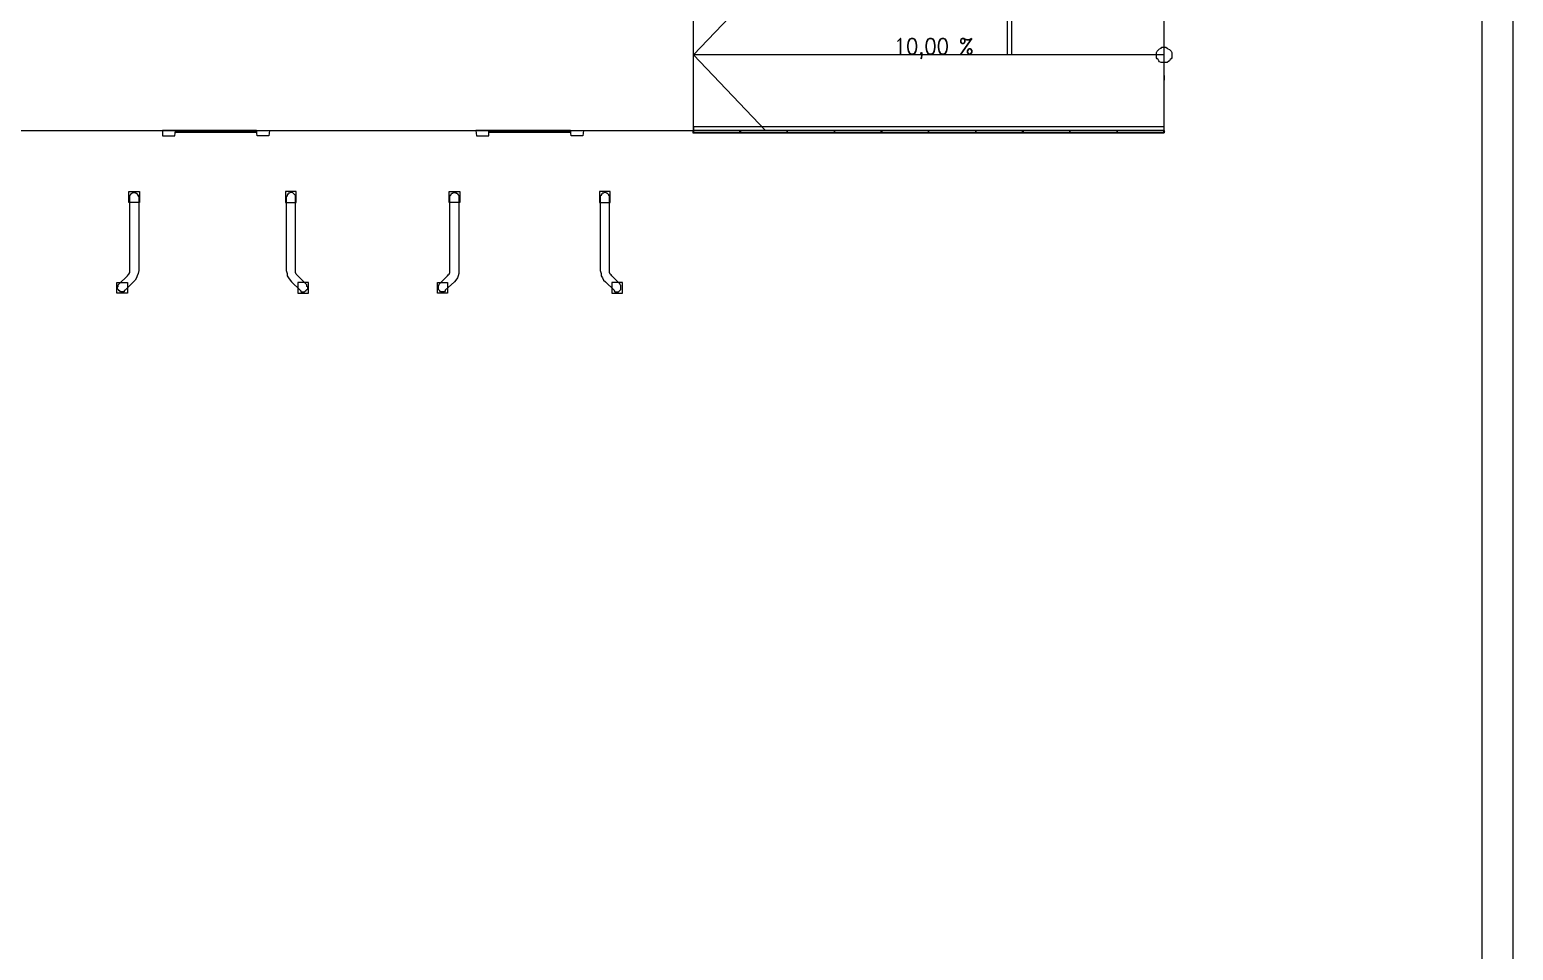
# Model space of a CAD drawing. Header units: millimetres. Extents: x 0 to 420, y 0 to 297.
# Drawn here: x 337.9 to 420.1, y 51 to 102 of the extents above; entities that cross this region are included whole.
import ezdxf

# ---------------------------------------------------------------- set-up
doc = ezdxf.new("R2010")
doc.units = ezdxf.units.MM
doc.styles.get("Standard").update_dxf_attribs({"font": 'STANDARD'})

msp = doc.modelspace()

# ---------------------------------------------------------------- hatches: boundary and pattern name
h = msp.add_hatch(color=252)
h.paths.add_polyline_path([(350.435333, 96.435333), (345.948, 96.435333), (350.435333, 96.350667)], flags=0)
h.paths.add_polyline_path([(345.948, 96.435333), (350.435333, 96.350667), (345.948, 96.350667)], flags=0)
h = msp.add_hatch(color=252)
h.paths.add_polyline_path([(367.834333, 96.435333), (363.304667, 96.435333), (367.834333, 96.350667)], flags=0)
h.paths.add_polyline_path([(363.304667, 96.435333), (367.834333, 96.350667), (363.304667, 96.350667)], flags=0)

# ---------------------------------------------------------------- linework, layer by layer
at = {"color": 7, "lineweight": 0}
for points in [[(0.211668, 0), (420.073667, 0), (420.073667, 296.925999), (0.211668, 296.925999)], [(7.239002, 1.735667), (418.338, 1.735667), (418.338, 295.190332), (7.239002, 295.190332)], [(113.03, 96.435333), (374.65, 96.435333), (374.65, 105.029), (113.03, 105.029)], [(400.304, 100.626333), (400.304, 100.711), (400.304, 100.753333), (400.346333, 100.838), (400.388667, 100.880333), (400.431, 100.922667), (400.473333, 100.965), (400.558, 101.007333), (400.600333, 101.049667), (400.685, 101.049667), (400.769667, 101.049667), (400.812, 101.049667), (400.896667, 101.007333), (400.939, 100.965), (401.023667, 100.922667), (401.066, 100.880333), (401.108333, 100.838), (401.150667, 100.753333), (401.150667, 100.711), (401.150667, 100.626333), (401.150667, 100.541667), (401.150667, 100.457), (401.108333, 100.414667), (401.066, 100.372333), (401.023667, 100.287667), (400.939, 100.245333), (400.896667, 100.203), (400.812, 100.203), (400.769667, 100.203), (400.685, 100.203), (400.600333, 100.203), (400.558, 100.203), (400.473333, 100.245333), (400.431, 100.287667), (400.388667, 100.372333), (400.346333, 100.414667), (400.304, 100.457), (400.304, 100.541667)], [(345.228333, 96.435333), (345.228333, 96.139), (345.270667, 96.139), (345.863333, 96.139), (345.905667, 96.139), (345.948, 96.435333)], [(350.435333, 96.350667), (345.948, 96.350667), (345.948, 96.435333), (350.435333, 96.435333)], [(346.371333, 96.350667), (345.948, 96.350667), (346.371333, 96.350667), (347.218, 96.350667)], [(345.948, 96.350667), (346.075, 96.350667), (345.948, 96.350667), (346.667667, 96.350667)], [(346.964, 96.350667), (346.371333, 96.350667), (346.964, 96.350667), (347.810667, 96.350667)], [(347.514333, 96.350667), (346.964, 96.350667), (347.514333, 96.350667), (348.403333, 96.350667)], [(348.107, 96.350667), (347.514333, 96.350667), (348.107, 96.350667), (348.996, 96.350667)], [(348.699667, 96.350667), (348.107, 96.350667), (348.699667, 96.350667), (349.546333, 96.350667)], [(349.25, 96.350667), (348.699667, 96.350667), (349.25, 96.350667), (350.139, 96.350667), (349.25, 96.350667), (348.699667, 96.350667), (349.25, 96.350667), (350.139, 96.350667)], [(349.842667, 96.350667), (349.25, 96.350667), (349.842667, 96.350667), (350.435333, 96.350667)], [(350.435333, 96.350667), (349.842667, 96.350667)], [(351.155, 96.435333), (351.112667, 96.139), (351.070333, 96.139), (350.477667, 96.139), (350.435333, 96.435333)], [(362.585, 96.435333), (362.627333, 96.139), (362.669667, 96.139), (363.262333, 96.139), (363.304667, 96.139), (363.304667, 96.435333)], [(367.834333, 96.350667), (363.304667, 96.350667), (363.304667, 96.435333), (367.834333, 96.435333)], [(363.770333, 96.350667), (363.304667, 96.350667), (363.770333, 96.350667), (364.617, 96.350667)], [(363.304667, 96.350667), (363.474, 96.350667), (363.304667, 96.350667), (364.066667, 96.350667)], [(364.320667, 96.350667), (363.770333, 96.350667), (364.320667, 96.350667), (365.209667, 96.350667)], [(364.913333, 96.350667), (364.320667, 96.350667), (364.913333, 96.350667), (365.802333, 96.350667)], [(365.506, 96.350667), (364.913333, 96.350667), (365.506, 96.350667), (366.352667, 96.350667)], [(366.098667, 96.350667), (365.506, 96.350667), (366.098667, 96.350667), (366.945333, 96.350667)], [(366.649, 96.350667), (366.098667, 96.350667), (366.649, 96.350667), (367.538, 96.350667), (366.649, 96.350667), (366.098667, 96.350667), (366.649, 96.350667), (367.538, 96.350667)], [(367.241667, 96.350667), (366.649, 96.350667), (367.241667, 96.350667), (367.834333, 96.350667)], [(367.834333, 96.350667), (367.241667, 96.350667)], [(368.554, 96.435333), (368.511667, 96.139), (368.469333, 96.139), (367.876667, 96.139), (367.834333, 96.435333)], [(374.65, 96.308333), (374.65, 96.350667), (374.65, 96.393), (374.65, 96.435333), (374.607667, 96.435333), (374.607667, 96.393), (374.607667, 96.350667), (374.607667, 96.308333)], [(374.65, 96.52), (374.65, 96.435333), (400.727333, 96.435333), (400.727333, 96.647), (374.65, 96.647)], [(374.65, 96.435333), (400.727333, 96.435333), (400.727333, 96.308333), (374.65, 96.308333), (374.65, 96.435333), (400.727333, 96.435333), (400.727333, 96.308333), (374.65, 96.308333), (374.65, 96.435333), (400.727333, 96.435333), (400.727333, 96.308333), (374.65, 96.308333), (374.65, 96.435333), (400.727333, 96.435333), (400.727333, 96.308333), (374.65, 96.308333), (374.65, 96.435333), (374.65, 96.308333), (400.727333, 96.308333), (400.727333, 96.435333)], [(377.19, 96.435333), (377.19, 96.308333), (377.274667, 96.308333), (377.274667, 96.435333)], [(379.814667, 96.435333), (379.814667, 96.308333), (379.857, 96.308333), (379.857, 96.435333)], [(382.439333, 96.435333), (382.439333, 96.308333), (382.481667, 96.308333), (382.481667, 96.435333)], [(385.021667, 96.435333), (385.021667, 96.308333), (385.106333, 96.308333), (385.106333, 96.435333)], [(387.646333, 96.435333), (387.646333, 96.308333), (387.688667, 96.308333), (387.688667, 96.435333)], [(390.271, 96.435333), (390.271, 96.308333), (390.313333, 96.308333), (390.313333, 96.435333)], [(392.853333, 96.435333), (392.853333, 96.308333), (392.938, 96.308333), (392.938, 96.435333)], [(395.478, 96.435333), (395.478, 96.308333), (395.520333, 96.308333), (395.520333, 96.435333)], [(398.102667, 96.435333), (398.102667, 96.308333), (398.145, 96.308333), (398.145, 96.435333)], [(400.727333, 96.308333), (400.727333, 96.350667), (400.769667, 96.350667), (400.727333, 96.393), (400.727333, 96.435333), (400.727333, 96.393), (400.685, 96.393), (400.685, 96.350667), (400.685, 96.308333)], [(343.916, 92.752333), (343.916, 88.688333), (343.873667, 88.519), (343.831333, 88.392), (343.789, 88.265), (343.704333, 88.138), (343.619667, 88.053333), (343.154, 87.587667), (343.111667, 87.545333), (343.111667, 87.503), (343.069333, 87.503), (343.027, 87.503), (342.984667, 87.503), (342.942333, 87.503), (342.9, 87.503), (342.857667, 87.545333), (342.815333, 87.545333), (342.815333, 87.587667), (342.773, 87.63), (342.730667, 87.672333), (342.730667, 87.714667), (342.730667, 87.757), (342.773, 87.799333), (342.773, 87.841667), (342.773, 87.884), (342.815333, 87.926333), (343.281, 88.392), (343.323333, 88.434333), (343.365667, 88.476667), (343.408, 88.561333), (343.408, 88.603667), (343.408, 88.688333), (343.408, 92.752333), (343.408, 92.794667), (343.408, 92.837), (343.450333, 92.879333), (343.492667, 92.921667), (343.535, 92.964), (343.577333, 93.006333), (343.619667, 93.006333), (343.662, 93.006333), (343.704333, 93.006333), (343.746667, 92.964), (343.789, 92.964), (343.831333, 92.921667), (343.831333, 92.879333), (343.873667, 92.879333), (343.873667, 92.837), (343.873667, 92.794667)], [(343.958333, 93.048667), (343.958333, 92.456), (343.365667, 92.456), (343.365667, 93.048667)], [(352.044, 93.048667), (352.044, 92.456), (352.636667, 92.456), (352.636667, 93.048667)], [(352.086333, 92.752333), (352.086333, 88.688333), (352.128667, 88.519), (352.128667, 88.392), (352.213333, 88.265), (352.298, 88.138), (352.382667, 88.053333), (352.848333, 87.587667), (352.890667, 87.545333), (352.890667, 87.503), (352.933, 87.503), (352.975333, 87.503), (353.017667, 87.503), (353.06, 87.503), (353.102333, 87.503), (353.144667, 87.545333), (353.187, 87.545333), (353.187, 87.587667), (353.229333, 87.63), (353.271667, 87.672333), (353.271667, 87.714667), (353.271667, 87.757), (353.229333, 87.799333), (353.229333, 87.841667), (353.229333, 87.884), (353.187, 87.926333), (352.721333, 88.392), (352.679, 88.434333), (352.636667, 88.476667), (352.594333, 88.561333), (352.594333, 88.603667), (352.594333, 88.688333), (352.594333, 92.752333), (352.594333, 92.794667), (352.594333, 92.837), (352.552, 92.879333), (352.509667, 92.921667), (352.467333, 92.964), (352.425, 93.006333), (352.382667, 93.006333), (352.340333, 93.006333), (352.298, 93.006333), (352.255667, 92.964), (352.213333, 92.964), (352.171, 92.921667), (352.171, 92.879333), (352.128667, 92.879333), (352.128667, 92.837), (352.128667, 92.794667)], [(361.653667, 92.752333), (361.653667, 88.688333), (361.653667, 88.519), (361.611333, 88.392), (361.569, 88.265), (361.484333, 88.138), (361.399667, 88.053333), (360.891667, 87.587667), (360.891667, 87.545333), (360.849333, 87.503), (360.807, 87.503), (360.764667, 87.503), (360.722333, 87.503), (360.68, 87.503), (360.637667, 87.503), (360.595333, 87.545333), (360.553, 87.587667), (360.510667, 87.63), (360.510667, 87.672333), (360.510667, 87.714667), (360.510667, 87.757), (360.510667, 87.799333), (360.510667, 87.841667), (360.553, 87.884), (360.553, 87.926333), (361.018667, 88.392), (361.061, 88.434333), (361.103333, 88.476667), (361.145667, 88.561333), (361.145667, 88.603667), (361.145667, 88.688333), (361.145667, 92.752333), (361.145667, 92.794667), (361.188, 92.837), (361.188, 92.879333), (361.230333, 92.879333), (361.230333, 92.921667), (361.272667, 92.964), (361.315, 92.964), (361.357333, 93.006333), (361.399667, 93.006333), (361.442, 93.006333), (361.484333, 93.006333), (361.484333, 92.964), (361.526667, 92.964), (361.569, 92.921667), (361.611333, 92.879333), (361.653667, 92.837), (361.653667, 92.794667)], [(361.696, 93.048667), (361.696, 92.456), (361.103333, 92.456), (361.103333, 93.048667)], [(369.443, 93.048667), (369.443, 92.456), (370.035667, 92.456), (370.035667, 93.048667)], [(369.485333, 92.752333), (369.485333, 88.688333), (369.527667, 88.519), (369.527667, 88.392), (369.612333, 88.265), (369.654667, 88.138), (369.781667, 88.053333), (370.247333, 87.587667), (370.247333, 87.545333), (370.289667, 87.503), (370.332, 87.503), (370.374333, 87.503), (370.416667, 87.503), (370.459, 87.503), (370.501333, 87.503), (370.543667, 87.545333), (370.586, 87.587667), (370.628333, 87.63), (370.628333, 87.672333), (370.628333, 87.714667), (370.628333, 87.757), (370.628333, 87.799333), (370.628333, 87.841667), (370.586, 87.884), (370.586, 87.926333), (370.120333, 88.392), (370.078, 88.434333), (370.035667, 88.476667), (369.993333, 88.561333), (369.993333, 88.603667), (369.993333, 88.688333), (369.993333, 92.752333), (369.993333, 92.794667), (369.951, 92.837), (369.951, 92.879333), (369.908667, 92.921667), (369.866333, 92.964), (369.824, 92.964), (369.781667, 93.006333), (369.739333, 93.006333), (369.697, 93.006333), (369.654667, 92.964), (369.612333, 92.964), (369.57, 92.921667), (369.527667, 92.879333), (369.527667, 92.837), (369.485333, 92.794667)], [(343.281, 88.011), (343.281, 87.418333), (342.688333, 87.418333), (342.688333, 88.011)], [(352.721333, 88.011), (352.721333, 87.418333), (353.314, 87.418333), (353.314, 88.011)], [(361.018667, 88.011), (361.018667, 87.418333), (360.468333, 87.418333), (360.468333, 88.011)], [(370.120333, 88.011), (370.120333, 87.418333), (370.713, 87.418333), (370.713, 88.011)]]:
    msp.add_lwpolyline(points, close=True, dxfattribs=at)
for points in [[(374.65, 100.626333), (374.65, 104.817333), (374.734667, 104.817333)], [(400.727333, 96.435333), (374.65, 96.435333), (374.65, 104.817333), (400.727333, 104.817333)], [(374.65, 100.626333), (378.629333, 104.817333)], [(392.049, 100.626333), (392.049, 104.817333), (392.133667, 104.817333)], [(392.133667, 104.817333), (392.260667, 104.817333), (392.260667, 100.626333)], [(400.727333, 96.435333), (400.727333, 104.817333)], [(374.861667, 96.435333), (374.65, 96.435333), (374.65, 100.626333)], [(400.727333, 100.626333), (374.65, 100.626333), (378.629333, 96.435333)], [(374.65, 99.229333), (374.65, 99.356333), (374.65, 99.483333)], [(400.727333, 99.483333), (400.727333, 99.229333)], [(383.54, 96.435333), (383.328333, 96.435333)], [(392.260667, 96.435333), (392.049, 96.435333)]]:
    msp.add_lwpolyline(points, dxfattribs=at)
at = {"color": 252, "lineweight": 0}
for points in [[(350.435333, 96.435333), (345.948, 96.435333), (350.435333, 96.350667)], [(345.948, 96.435333), (350.435333, 96.350667), (345.948, 96.350667)], [(367.834333, 96.435333), (363.304667, 96.435333), (367.834333, 96.350667)], [(363.304667, 96.435333), (367.834333, 96.350667), (363.304667, 96.350667)]]:
    msp.add_lwpolyline(points, close=True, dxfattribs=at)

# ---------------------------------------------------------------- texts
at = {"color": 7, "insert": (385.741347, 101.540702), "char_height": 0.872032, "width": 4.28749067, "attachment_point": 1}
msp.add_mtext('10,00 %', dxfattribs=at)

doc.saveas('drawing.dxf')
